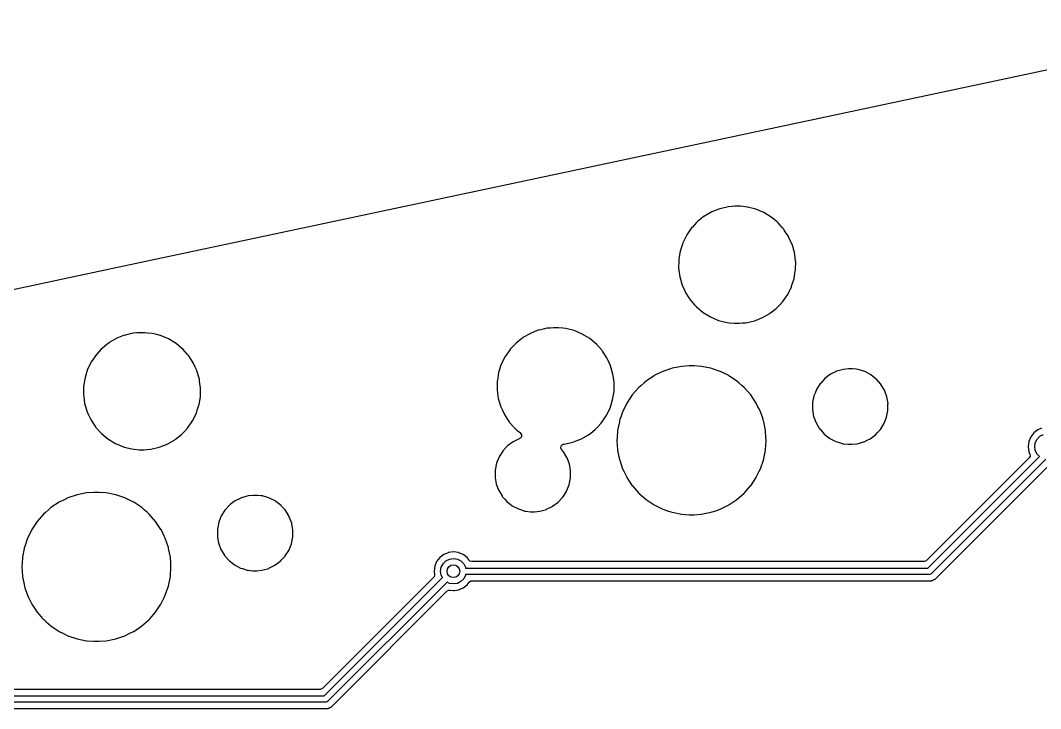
# Model space of a CAD drawing. Extents: x 0.6 to 14.8, y -5.2 to -0.6.
# Drawn here: x 9.262 to 10.52, y -1.774 to -0.925 of the extents above; entities that cross this region are included whole.
import ezdxf

# ---------------------------------------------------------------- set-up
doc = ezdxf.new("R2010")
doc.units = 0
doc.header["$MEASUREMENT"] = 0
doc.layers.add('BLACK', color=7, linetype='CONTINUOUS')

msp = doc.modelspace()

# ---------------------------------------------------------------- linework, layer by layer
at = {"layer": 'BLACK', "linetype": 'CONTINUOUS'}
for p, q in [((10.1096, -1.07499), (10.814, -0.925263)), ((9.37603, -1.23092), (10.1096, -1.07499)), ((10.1349, -1.15504), (10.1245, -1.1574)), ((10.1351, -1.15503), (10.1349, -1.15504)), ((10.1394, -1.15471), (10.1351, -1.15503)), ((10.1351, -1.15503), (10.1351, -1.15503)), ((10.1429, -1.15445), (10.1394, -1.15471)), ((10.1493, -1.15445), (10.1429, -1.15445)), ((10.153, -1.15482), (10.1493, -1.15445)), ((10.158, -1.15533), (10.153, -1.15482)), ((10.1582, -1.15534), (10.158, -1.15533)), ((10.158, -1.15533), (10.158, -1.15533)), ((10.1686, -1.15798), (10.1582, -1.15534)), ((10.1029, -1.16839), (10.0968, -1.17323)), ((10.1051, -1.16669), (10.1029, -1.16839)), ((10.1052, -1.1666), (10.1051, -1.16669)), ((10.1051, -1.16669), (10.1051, -1.16669)), ((10.1145, -1.16128), (10.1052, -1.1666)), ((10.123, -1.15798), (10.1145, -1.16128)), ((10.1244, -1.15745), (10.123, -1.15798)), ((10.1245, -1.1574), (10.1244, -1.15745)), ((10.1244, -1.15745), (10.1244, -1.15745)), ((10.1784, -1.16212), (10.1686, -1.15798)), ((10.1876, -1.16768), (10.1784, -1.16212)), ((10.1877, -1.16777), (10.1876, -1.16768)), ((10.1944, -1.17334), (10.1877, -1.16777)), ((10.0895, -1.18103), (10.0834, -1.18983)), ((10.0904, -1.17999), (10.0895, -1.18103)), ((10.0955, -1.17463), (10.0904, -1.17999)), ((10.0968, -1.17323), (10.0955, -1.17463)), ((10.1958, -1.17453), (10.1944, -1.17334)), ((10.1959, -1.17463), (10.1958, -1.17453)), ((10.2017, -1.18115), (10.1959, -1.17463)), ((10.1959, -1.17463), (10.1959, -1.17463)), ((10.203, -1.18252), (10.2017, -1.18115)), ((10.0834, -1.18983), (10.0786, -1.19944)), ((10.203, -1.18264), (10.203, -1.18252)), ((10.2037, -1.18369), (10.203, -1.18264)), ((10.203, -1.18264), (10.203, -1.18264)), ((10.2088, -1.19148), (10.2037, -1.18369)), ((10.2095, -1.193), (10.2088, -1.19148)), ((10.2132, -1.20095), (10.2095, -1.193)), ((10.0781, -1.20111), (10.0754, -1.20964)), ((10.0786, -1.19958), (10.0781, -1.20111)), ((10.0786, -1.19944), (10.0786, -1.19958)), ((10.2133, -1.2012), (10.2132, -1.20095)), ((10.2163, -1.21149), (10.2133, -1.2012)), ((10.0737, -1.21972), (10.0736, -1.22021)), ((10.0742, -1.21683), (10.0737, -1.21972)), ((10.0754, -1.20964), (10.0742, -1.21683)), ((10.2167, -1.21448), (10.2163, -1.21149)), ((10.2177, -1.2219), (10.2167, -1.21448)), ((8.64243, -1.38686), (9.37603, -1.23092)), ((10.0736, -1.22105), (10.0735, -1.23092)), ((10.0735, -1.23092), (10.0735, -1.23107)), ((10.0735, -1.23107), (10.0738, -1.23334)), ((10.0735, -1.23107), (10.0735, -1.23107)), ((10.0736, -1.22021), (10.0736, -1.22036)), ((10.0736, -1.22036), (10.0736, -1.22036)), ((10.0736, -1.22036), (10.0736, -1.22105)), ((10.2176, -1.23281), (10.2178, -1.2221)), ((10.2178, -1.2221), (10.2177, -1.2219)), ((10.0738, -1.23334), (10.0749, -1.24154)), ((10.0749, -1.24154), (10.0779, -1.25182)), ((10.2128, -1.25297), (10.2159, -1.24352)), ((10.2159, -1.24338), (10.2173, -1.23461)), ((10.2159, -1.24352), (10.2159, -1.24338)), ((10.2173, -1.23461), (10.2176, -1.23295)), ((10.2176, -1.23295), (10.2176, -1.23281)), ((10.2176, -1.23295), (10.2176, -1.23295)), ((10.0779, -1.25182), (10.078, -1.25195)), ((10.078, -1.25195), (10.078, -1.25195)), ((10.078, -1.25195), (10.0793, -1.25479)), ((10.0793, -1.25479), (10.0824, -1.26155)), ((10.2079, -1.26319), (10.2126, -1.25358)), ((10.2126, -1.25358), (10.2128, -1.25297)), ((10.0824, -1.26155), (10.0861, -1.26721)), ((10.0861, -1.26721), (10.0881, -1.27028)), ((10.2018, -1.27199), (10.2079, -1.26319)), ((10.0881, -1.27028), (10.0883, -1.27051)), ((10.0883, -1.27051), (10.0884, -1.27061)), ((10.0884, -1.27061), (10.0884, -1.27061)), ((10.0884, -1.27061), (10.0931, -1.27595)), ((10.0931, -1.27595), (10.0954, -1.2785)), ((10.0954, -1.2785), (10.0955, -1.27859)), ((10.0955, -1.27859), (10.0955, -1.27859)), ((10.0955, -1.27859), (10.1011, -1.2832)), ((10.1866, -1.28598), (10.1938, -1.28028)), ((10.1938, -1.28028), (10.1944, -1.27979)), ((10.1944, -1.27979), (10.1981, -1.27588)), ((10.1981, -1.27588), (10.2017, -1.2721)), ((10.2017, -1.2721), (10.2018, -1.27199)), ((10.2017, -1.2721), (10.2017, -1.2721)), ((10.1011, -1.2832), (10.1037, -1.28535)), ((10.1037, -1.28535), (10.1128, -1.2909)), ((10.1128, -1.2909), (10.1227, -1.29505)), ((10.1227, -1.29505), (10.1331, -1.29768)), ((10.1668, -1.29562), (10.1681, -1.29508)), ((10.1681, -1.29508), (10.1709, -1.29403)), ((10.1709, -1.29403), (10.1767, -1.29174)), ((10.1767, -1.29174), (10.186, -1.28643)), ((10.186, -1.28643), (10.1866, -1.28598)), ((9.89927, -1.30777), (9.89076, -1.31108)), ((9.90061, -1.30725), (9.89927, -1.30777)), ((9.90075, -1.30719), (9.90061, -1.30725)), ((9.90061, -1.30725), (9.90061, -1.30725)), ((9.90146, -1.30703), (9.90075, -1.30719)), ((9.90798, -1.30556), (9.90146, -1.30703)), ((9.91119, -1.30483), (9.90798, -1.30556)), ((9.91134, -1.30482), (9.91119, -1.30483)), ((9.91559, -1.3045), (9.91134, -1.30482)), ((9.91134, -1.30482), (9.91134, -1.30482)), ((9.91916, -1.30424), (9.91559, -1.3045)), ((9.92553, -1.30424), (9.91916, -1.30424)), ((9.93068, -1.30476), (9.92553, -1.30424)), ((9.93428, -1.30512), (9.93068, -1.30476)), ((9.93443, -1.30513), (9.93428, -1.30512)), ((9.93428, -1.30512), (9.93428, -1.30512)), ((9.93457, -1.30517), (9.93443, -1.30513)), ((9.94455, -1.3077), (9.93457, -1.30517)), ((9.93457, -1.30517), (9.93457, -1.30517)), ((9.94481, -1.30777), (9.94455, -1.3077)), ((9.95469, -1.31191), (9.94481, -1.30777)), ((10.1331, -1.29768), (10.1332, -1.2977)), ((10.1332, -1.2977), (10.1332, -1.2977)), ((10.1332, -1.2977), (10.1358, -1.29796)), ((10.1358, -1.29796), (10.142, -1.29858)), ((10.142, -1.29858), (10.1483, -1.29858)), ((10.1483, -1.29858), (10.1519, -1.29831)), ((10.1519, -1.29831), (10.1562, -1.298)), ((10.1562, -1.298), (10.1563, -1.29799)), ((10.1562, -1.298), (10.1562, -1.298)), ((10.1563, -1.29799), (10.1668, -1.29562)), ((9.3809, -1.31722), (9.3716, -1.32253)), ((9.3894, -1.31391), (9.3809, -1.31722)), ((9.39075, -1.31339), (9.3894, -1.31391)), ((9.39088, -1.31333), (9.39075, -1.31339)), ((9.39075, -1.31339), (9.39075, -1.31339)), ((9.39146, -1.3132), (9.39088, -1.31333)), ((9.39741, -1.31186), (9.39146, -1.3132)), ((9.40133, -1.31097), (9.39741, -1.31186)), ((9.40147, -1.31096), (9.40133, -1.31097)), ((9.40572, -1.31064), (9.40147, -1.31096)), ((9.40147, -1.31096), (9.40147, -1.31096)), ((9.40929, -1.31038), (9.40572, -1.31064)), ((9.41566, -1.31038), (9.40929, -1.31038)), ((9.41857, -1.31067), (9.41566, -1.31038)), ((9.42442, -1.31126), (9.41857, -1.31067)), ((9.42456, -1.31127), (9.42442, -1.31126)), ((9.42442, -1.31126), (9.42442, -1.31126)), ((9.4301, -1.31268), (9.42456, -1.31127)), ((9.43433, -1.31376), (9.4301, -1.31268)), ((9.43494, -1.31391), (9.43433, -1.31376)), ((9.44482, -1.31805), (9.43494, -1.31391)), ((9.45398, -1.32361), (9.44482, -1.31805)), ((9.88033, -1.31729), (9.87305, -1.32302)), ((9.88135, -1.31648), (9.88033, -1.31729)), ((9.88146, -1.31639), (9.88135, -1.31648)), ((9.88135, -1.31648), (9.88135, -1.31648)), ((9.89076, -1.31108), (9.88146, -1.31639)), ((9.96384, -1.31747), (9.95469, -1.31191)), ((9.96395, -1.31756), (9.96384, -1.31747)), ((9.97065, -1.32313), (9.96395, -1.31756)), ((9.36187, -1.33057), (9.35612, -1.33667)), ((9.36319, -1.32916), (9.36187, -1.33057)), ((9.36878, -1.32475), (9.36319, -1.32916)), ((9.37149, -1.32262), (9.36878, -1.32475)), ((9.3716, -1.32253), (9.37149, -1.32262)), ((9.37149, -1.32262), (9.37149, -1.32262)), ((9.45409, -1.3237), (9.45398, -1.32361)), ((9.46078, -1.32927), (9.45409, -1.3237)), ((9.46221, -1.33046), (9.46078, -1.32927)), ((9.46231, -1.33057), (9.46221, -1.33046)), ((9.46813, -1.33708), (9.46231, -1.33057)), ((9.46231, -1.33057), (9.46231, -1.33057)), ((9.86571, -1.33082), (9.85961, -1.33963)), ((9.86584, -1.33069), (9.86571, -1.33082)), ((9.87182, -1.32433), (9.86584, -1.33069)), ((9.87305, -1.32302), (9.87182, -1.32433)), ((9.97208, -1.32432), (9.97065, -1.32313)), ((9.97218, -1.32443), (9.97208, -1.32432)), ((9.97904, -1.33212), (9.97218, -1.32443)), ((9.97218, -1.32443), (9.97218, -1.32443)), ((9.97915, -1.33224), (9.97904, -1.33212)), ((9.97921, -1.33231), (9.97915, -1.33224)), ((9.97929, -1.33243), (9.97921, -1.33231)), ((9.9796, -1.3329), (9.97929, -1.33243)), ((9.97929, -1.33243), (9.97929, -1.33243)), ((9.98508, -1.34127), (9.9796, -1.3329)), ((9.35585, -1.33697), (9.34974, -1.34577)), ((9.35612, -1.33667), (9.35585, -1.33697)), ((9.46935, -1.33845), (9.46813, -1.33708)), ((9.46943, -1.33857), (9.46935, -1.33845)), ((9.47047, -1.34016), (9.46943, -1.33857)), ((9.46943, -1.33857), (9.46943, -1.33857)), ((9.47522, -1.34741), (9.47047, -1.34016)), ((9.85961, -1.33963), (9.85487, -1.34923)), ((9.98662, -1.3446), (9.98508, -1.34127)), ((9.98911, -1.34999), (9.98662, -1.3446)), ((9.345, -1.35537), (9.34174, -1.36557)), ((9.34974, -1.34577), (9.345, -1.35537)), ((9.47765, -1.35268), (9.47522, -1.34741)), ((9.47964, -1.357), (9.47765, -1.35268)), ((9.4797, -1.35714), (9.47964, -1.357)), ((9.4827, -1.36742), (9.4797, -1.35714)), ((9.85487, -1.34923), (9.8516, -1.35943)), ((9.98957, -1.351), (9.98911, -1.34999)), ((9.99257, -1.36128), (9.98957, -1.351)), ((10.0542, -1.35798), (10.0513, -1.35943)), ((10.0634, -1.35487), (10.0542, -1.35798)), ((10.0655, -1.35416), (10.0634, -1.35487)), ((10.0656, -1.35412), (10.0655, -1.35416)), ((10.0655, -1.35416), (10.0655, -1.35416)), ((10.0774, -1.35177), (10.0656, -1.35412)), ((10.0775, -1.35176), (10.0774, -1.35177)), ((10.0863, -1.35118), (10.0775, -1.35176)), ((10.0775, -1.35176), (10.0775, -1.35176)), ((10.0864, -1.35118), (10.0863, -1.35118)), ((10.0863, -1.35118), (10.0863, -1.35118)), ((10.0924, -1.35118), (10.0864, -1.35118)), ((10.0925, -1.35118), (10.0924, -1.35118)), ((10.1013, -1.35176), (10.0925, -1.35118)), ((10.0925, -1.35118), (10.0925, -1.35118)), ((10.1014, -1.35177), (10.1013, -1.35176)), ((10.1013, -1.35176), (10.1013, -1.35176)), ((10.1132, -1.35412), (10.1014, -1.35177)), ((10.1133, -1.35416), (10.1132, -1.35412)), ((10.1154, -1.35487), (10.1133, -1.35416)), ((10.1133, -1.35416), (10.1133, -1.35416)), ((10.1246, -1.35798), (10.1154, -1.35487)), ((10.1275, -1.35943), (10.1246, -1.35798)), ((10.2681, -1.35785), (10.2669, -1.35845)), ((10.2683, -1.35778), (10.2681, -1.35785)), ((10.2681, -1.35785), (10.2681, -1.35785)), ((10.2765, -1.35546), (10.2683, -1.35778)), ((10.2829, -1.35487), (10.2765, -1.35546)), ((10.2878, -1.35487), (10.2829, -1.35487)), ((10.2922, -1.35539), (10.2878, -1.35487)), ((10.2945, -1.35567), (10.2922, -1.35539)), ((10.2947, -1.35569), (10.2945, -1.35567)), ((10.2945, -1.35567), (10.2945, -1.35567)), ((10.2949, -1.35575), (10.2947, -1.35569)), ((10.2989, -1.357), (10.2949, -1.35575)), ((10.2949, -1.35575), (10.2949, -1.35575)), ((10.3029, -1.35823), (10.2989, -1.357)), ((9.34174, -1.36557), (9.34002, -1.37615)), ((9.48303, -1.36986), (9.4827, -1.36742)), ((9.48385, -1.37584), (9.48303, -1.36986)), ((9.84988, -1.37015), (9.84985, -1.37237)), ((9.85, -1.36927), (9.84988, -1.37001)), ((9.84988, -1.37001), (9.84988, -1.37015)), ((9.84988, -1.37015), (9.84988, -1.37015)), ((9.85053, -1.36603), (9.85, -1.36927)), ((9.8516, -1.35943), (9.85053, -1.36603)), ((9.99315, -1.36557), (9.99257, -1.36128)), ((9.99397, -1.37162), (9.99315, -1.36557)), ((10.0334, -1.36998), (10.031, -1.37208)), ((10.0425, -1.36392), (10.0334, -1.36998)), ((10.0433, -1.36337), (10.0425, -1.36392)), ((10.0434, -1.3633), (10.0433, -1.36337)), ((10.0433, -1.36337), (10.0433, -1.36337)), ((10.0435, -1.36325), (10.0434, -1.3633)), ((10.0513, -1.35943), (10.0435, -1.36325)), ((10.0435, -1.36325), (10.0435, -1.36325)), ((10.1352, -1.36325), (10.1275, -1.35943)), ((10.1354, -1.3633), (10.1352, -1.36325)), ((10.1352, -1.36325), (10.1352, -1.36325)), ((10.1355, -1.36337), (10.1354, -1.3633)), ((10.1363, -1.36392), (10.1355, -1.36337)), ((10.1355, -1.36337), (10.1355, -1.36337)), ((10.1454, -1.36998), (10.1363, -1.36392)), ((10.1478, -1.37208), (10.1454, -1.36998)), ((10.2537, -1.36679), (10.2486, -1.37232)), ((10.2538, -1.36666), (10.2537, -1.36679)), ((10.2606, -1.36155), (10.2538, -1.36666)), ((10.2669, -1.35845), (10.2606, -1.36155)), ((10.309, -1.36142), (10.3029, -1.35823)), ((10.3101, -1.36201), (10.309, -1.36142)), ((10.3104, -1.36221), (10.3101, -1.36201)), ((10.3171, -1.36749), (10.3104, -1.36221)), ((10.3173, -1.36763), (10.3171, -1.36749)), ((10.3226, -1.37372), (10.3173, -1.36763)), ((9.34001, -1.3766), (9.33988, -1.38686)), ((9.34002, -1.37629), (9.34001, -1.3766)), ((9.34002, -1.37615), (9.34002, -1.37629)), ((9.34002, -1.37629), (9.34002, -1.37629)), ((9.48415, -1.37803), (9.48385, -1.37584)), ((9.48401, -1.38874), (9.48415, -1.37803)), ((9.84985, -1.37237), (9.84974, -1.38072)), ((9.84974, -1.38072), (9.84976, -1.38086)), ((9.84976, -1.38086), (9.84976, -1.38086)), ((9.84976, -1.38086), (9.85031, -1.38491)), ((9.99215, -1.39318), (9.99387, -1.3826)), ((9.99387, -1.3826), (9.99401, -1.37189)), ((9.99401, -1.37189), (9.99397, -1.37162)), ((10.0244, -1.37792), (10.0164, -1.38696)), ((10.0269, -1.37569), (10.0244, -1.37792)), ((10.031, -1.37208), (10.0269, -1.37569)), ((10.1519, -1.37569), (10.1478, -1.37208)), ((10.1544, -1.37792), (10.1519, -1.37569)), ((10.1623, -1.38696), (10.1544, -1.37792)), ((10.2434, -1.38033), (10.2416, -1.3848)), ((10.2447, -1.37818), (10.2434, -1.38016)), ((10.2434, -1.38016), (10.2434, -1.38033)), ((10.2434, -1.38033), (10.2434, -1.38033)), ((10.2479, -1.37309), (10.2447, -1.37818)), ((10.248, -1.37294), (10.2479, -1.37309)), ((10.2479, -1.37309), (10.2479, -1.37309)), ((10.2486, -1.37232), (10.248, -1.37294)), ((10.3228, -1.37392), (10.3226, -1.37372)), ((10.3229, -1.37407), (10.3228, -1.37392)), ((10.3271, -1.3811), (10.3229, -1.37407)), ((10.3229, -1.37407), (10.3229, -1.37407)), ((10.3271, -1.38126), (10.3271, -1.3811)), ((10.3271, -1.3811), (10.3271, -1.3811)), ((10.3301, -1.38927), (10.3271, -1.38126)), ((9.33988, -1.38686), (9.3399, -1.387)), ((9.3399, -1.387), (9.34011, -1.3886)), ((9.3399, -1.387), (9.3399, -1.387)), ((9.34011, -1.3886), (9.34132, -1.39747)), ((9.48228, -1.39932), (9.48401, -1.38874)), ((9.85031, -1.38491), (9.85119, -1.39133)), ((9.85119, -1.39133), (9.85418, -1.40161)), ((9.98888, -1.40338), (9.99215, -1.39318)), ((10.0164, -1.38696), (10.0098, -1.39696)), ((10.169, -1.39696), (10.1623, -1.38696)), ((10.2403, -1.38809), (10.2386, -1.39647)), ((10.2416, -1.3848), (10.2403, -1.38809)), ((10.3316, -1.39769), (10.3301, -1.38927)), ((9.34132, -1.39747), (9.34432, -1.40775)), ((9.34432, -1.40775), (9.34438, -1.40789)), ((9.34438, -1.40789), (9.34438, -1.40789)), ((9.34438, -1.40789), (9.3453, -1.40989)), ((9.47902, -1.40952), (9.48017, -1.40592)), ((9.48017, -1.40592), (9.48224, -1.39945)), ((9.48224, -1.39945), (9.48228, -1.39932)), ((9.85418, -1.40161), (9.85424, -1.40175)), ((9.85424, -1.40175), (9.85424, -1.40175)), ((9.85424, -1.40175), (9.85581, -1.40513)), ((9.85581, -1.40513), (9.85867, -1.41134)), ((9.98415, -1.41298), (9.98888, -1.40338)), ((10.0044, -1.40775), (10.0021, -1.41461)), ((10.0075, -1.40161), (10.0044, -1.40775)), ((10.0097, -1.39707), (10.0075, -1.40161)), ((10.0098, -1.39696), (10.0097, -1.39707)), ((10.0097, -1.39707), (10.0097, -1.39707)), ((10.1691, -1.39707), (10.169, -1.39696)), ((10.1713, -1.40161), (10.1691, -1.39707)), ((10.1691, -1.39707), (10.1691, -1.39707)), ((10.173, -1.40501), (10.1713, -1.40161)), ((10.1743, -1.40775), (10.173, -1.40501)), ((10.1767, -1.41461), (10.1743, -1.40775)), ((10.2386, -1.3992), (10.2385, -1.40404)), ((10.2385, -1.40404), (10.2385, -1.40501)), ((10.2385, -1.40501), (10.2399, -1.41343)), ((10.2386, -1.39647), (10.2386, -1.3992)), ((10.3298, -1.41461), (10.3314, -1.40623)), ((10.3314, -1.40623), (10.3315, -1.4008)), ((10.3315, -1.39787), (10.3316, -1.39769)), ((10.3315, -1.4008), (10.3315, -1.39787)), ((10.3315, -1.39787), (10.3315, -1.39787)), ((9.3453, -1.40989), (9.3488, -1.41748)), ((9.3488, -1.41748), (9.35222, -1.42269)), ((9.46818, -1.42793), (9.47428, -1.41912)), ((9.47428, -1.41912), (9.47902, -1.40952)), ((9.85867, -1.41134), (9.86259, -1.41733)), ((9.86259, -1.41733), (9.86445, -1.42016)), ((9.86445, -1.42016), (9.86454, -1.4203)), ((9.86454, -1.4203), (9.86464, -1.42041)), ((9.86464, -1.42041), (9.86464, -1.42041)), ((9.86464, -1.42041), (9.87117, -1.42772)), ((9.97804, -1.42179), (9.98415, -1.41298)), ((10.0004, -1.4202), (9.99823, -1.43093)), ((10.0005, -1.41926), (10.0004, -1.4202)), ((10.0006, -1.41913), (10.0005, -1.41926)), ((10.0005, -1.41926), (10.0005, -1.41926)), ((10.0011, -1.41748), (10.0006, -1.41913)), ((10.0021, -1.41461), (10.0011, -1.41748)), ((10.1776, -1.41748), (10.1767, -1.41461)), ((10.1782, -1.41913), (10.1776, -1.41748)), ((10.1782, -1.41926), (10.1782, -1.41913)), ((10.1784, -1.4202), (10.1782, -1.41926)), ((10.1782, -1.41926), (10.1782, -1.41926)), ((10.1806, -1.43093), (10.1784, -1.4202)), ((10.2399, -1.41343), (10.2429, -1.42144)), ((10.3269, -1.42179), (10.3293, -1.41574)), ((10.3293, -1.41574), (10.3298, -1.41461)), ((9.35222, -1.42269), (9.35373, -1.42499)), ((9.35373, -1.42499), (9.35468, -1.42644)), ((9.35468, -1.42644), (9.35477, -1.42655)), ((9.35477, -1.42655), (9.35477, -1.42655)), ((9.35477, -1.42655), (9.36154, -1.43413)), ((9.46084, -1.43573), (9.46379, -1.43259)), ((9.46379, -1.43259), (9.46808, -1.42803)), ((9.46808, -1.42803), (9.46818, -1.42793)), ((9.46808, -1.42803), (9.46808, -1.42803)), ((9.87117, -1.42772), (9.87167, -1.42829)), ((9.87167, -1.42829), (9.87179, -1.42838)), ((9.87179, -1.42838), (9.87179, -1.42838)), ((9.87179, -1.42838), (9.87408, -1.43029)), ((9.87408, -1.43029), (9.87845, -1.43393)), ((9.96509, -1.43401), (9.97059, -1.42968)), ((9.97059, -1.42968), (9.9707, -1.42959)), ((9.9707, -1.42959), (9.97356, -1.42655)), ((9.97356, -1.42655), (9.97794, -1.42189)), ((9.97794, -1.42189), (9.97804, -1.42179)), ((9.97794, -1.42189), (9.97794, -1.42189)), ((9.99822, -1.43106), (9.99765, -1.43978)), ((9.99823, -1.43093), (9.99822, -1.43106)), ((9.99822, -1.43106), (9.99822, -1.43106)), ((10.1806, -1.43106), (10.1806, -1.43093)), ((10.1811, -1.43978), (10.1806, -1.43106)), ((10.1806, -1.43106), (10.1806, -1.43106)), ((10.2429, -1.42144), (10.243, -1.4216)), ((10.243, -1.4216), (10.243, -1.4216)), ((10.243, -1.4216), (10.2469, -1.42818)), ((10.2469, -1.42818), (10.2473, -1.42879)), ((10.2473, -1.42879), (10.2474, -1.42892)), ((10.2474, -1.42892), (10.2474, -1.42892)), ((10.2474, -1.42892), (10.252, -1.43414)), ((10.3182, -1.43389), (10.3219, -1.4299)), ((10.3219, -1.4299), (10.322, -1.42976)), ((10.3219, -1.4299), (10.3219, -1.4299)), ((10.322, -1.42976), (10.3222, -1.42948)), ((10.3222, -1.42948), (10.3265, -1.42269)), ((10.3265, -1.42269), (10.3266, -1.42254)), ((10.3266, -1.42254), (10.3269, -1.42179)), ((10.5162, -1.43014), (10.5113, -1.43393)), ((10.5209, -1.42818), (10.5162, -1.43014)), ((9.36154, -1.43413), (9.36181, -1.43443)), ((9.36181, -1.43443), (9.36192, -1.43452)), ((9.36192, -1.43452), (9.36192, -1.43452)), ((9.36192, -1.43452), (9.36752, -1.43919)), ((9.36752, -1.43919), (9.37004, -1.44128)), ((9.37004, -1.44128), (9.3792, -1.44684)), ((9.44312, -1.44767), (9.45242, -1.44236)), ((9.45242, -1.44236), (9.45347, -1.44153)), ((9.45347, -1.44153), (9.46072, -1.43582)), ((9.46072, -1.43582), (9.46084, -1.43573)), ((9.86937, -1.44472), (9.86253, -1.44983)), ((9.87529, -1.4418), (9.86937, -1.44472)), ((9.87687, -1.44102), (9.87529, -1.4418)), ((9.87703, -1.44094), (9.87687, -1.44102)), ((9.87687, -1.44102), (9.87687, -1.44102)), ((9.87726, -1.44088), (9.87703, -1.44094)), ((9.87735, -1.44084), (9.87726, -1.44088)), ((9.87737, -1.44083), (9.87735, -1.44084)), ((9.87828, -1.44042), (9.87737, -1.44083)), ((9.87737, -1.44083), (9.87737, -1.44083)), ((9.87982, -1.43857), (9.87828, -1.44042)), ((9.87845, -1.43393), (9.87869, -1.43413)), ((9.87869, -1.43413), (9.87998, -1.43617)), ((9.87998, -1.43617), (9.87982, -1.43857)), ((9.93256, -1.44778), (9.94301, -1.44542)), ((9.94301, -1.44542), (9.94529, -1.44453)), ((9.94529, -1.44453), (9.94939, -1.44293)), ((9.94939, -1.44293), (9.95299, -1.44153)), ((9.95299, -1.44153), (9.96229, -1.43622)), ((9.96229, -1.43622), (9.96509, -1.43401)), ((9.99765, -1.43978), (9.99744, -1.44293)), ((9.99744, -1.44293), (9.99745, -1.44306)), ((9.99745, -1.44306), (9.99822, -1.4548)), ((10.1806, -1.4548), (10.1813, -1.44306)), ((10.1813, -1.44293), (10.1811, -1.43978)), ((10.1813, -1.44306), (10.1813, -1.44293)), ((10.252, -1.43414), (10.2529, -1.43521)), ((10.2529, -1.43521), (10.2596, -1.4405)), ((10.2596, -1.4405), (10.2598, -1.44058)), ((10.2598, -1.44058), (10.2598, -1.44058)), ((10.2598, -1.44058), (10.26, -1.44069)), ((10.26, -1.44069), (10.2672, -1.44447)), ((10.2672, -1.44447), (10.27, -1.44536)), ((10.27, -1.44536), (10.2751, -1.44695)), ((10.2935, -1.44724), (10.3017, -1.44493)), ((10.3017, -1.44493), (10.302, -1.44482)), ((10.302, -1.44482), (10.3058, -1.44293)), ((10.3058, -1.44293), (10.3094, -1.44115)), ((10.3094, -1.44115), (10.3163, -1.43604)), ((10.3163, -1.43604), (10.3182, -1.43389)), ((10.5051, -1.44462), (10.5043, -1.45079)), ((10.5075, -1.43886), (10.5051, -1.44462)), ((10.5113, -1.43393), (10.5075, -1.43886)), ((10.5124, -1.45079), (10.5131, -1.44592)), ((10.5131, -1.44592), (10.5154, -1.44153)), ((10.5154, -1.44153), (10.5189, -1.43805)), ((10.5189, -1.43805), (10.5233, -1.43581)), ((9.3792, -1.44684), (9.38908, -1.45098)), ((9.38908, -1.45098), (9.38922, -1.45102)), ((9.38922, -1.45102), (9.38922, -1.45102)), ((9.38922, -1.45102), (9.39006, -1.45123)), ((9.39006, -1.45123), (9.39946, -1.45362)), ((9.39946, -1.45362), (9.39961, -1.45363)), ((9.39961, -1.45363), (9.39961, -1.45363)), ((9.39961, -1.45363), (9.40217, -1.45389)), ((9.40217, -1.45389), (9.40836, -1.45451)), ((9.40836, -1.45451), (9.41473, -1.45451)), ((9.41473, -1.45451), (9.41835, -1.45424)), ((9.41835, -1.45424), (9.42255, -1.45393)), ((9.42255, -1.45393), (9.42269, -1.45392)), ((9.42255, -1.45393), (9.42255, -1.45393)), ((9.42269, -1.45392), (9.43314, -1.45156)), ((9.43314, -1.45156), (9.43447, -1.45104)), ((9.43447, -1.45104), (9.43652, -1.45024)), ((9.43652, -1.45024), (9.44312, -1.44767)), ((9.85663, -1.45625), (9.85335, -1.46147)), ((9.85673, -1.4561), (9.85663, -1.45625)), ((9.85663, -1.45625), (9.85663, -1.45625)), ((9.85723, -1.45556), (9.85673, -1.4561)), ((9.86241, -1.44996), (9.85723, -1.45556)), ((9.86253, -1.44983), (9.86241, -1.44996)), ((9.92813, -1.45209), (9.92866, -1.44974)), ((9.92908, -1.4543), (9.92813, -1.45209)), ((9.92866, -1.44974), (9.93047, -1.44815)), ((9.93132, -1.45685), (9.92908, -1.4543)), ((9.93047, -1.44815), (9.93172, -1.44784)), ((9.93152, -1.45708), (9.93132, -1.45685)), ((9.93161, -1.45723), (9.93152, -1.45708)), ((9.9358, -1.46427), (9.93161, -1.45723)), ((9.93161, -1.45723), (9.93161, -1.45723)), ((9.93172, -1.44784), (9.93241, -1.44779)), ((9.93241, -1.44779), (9.93256, -1.44778)), ((9.93241, -1.44779), (9.93241, -1.44779)), ((9.99822, -1.4548), (9.99823, -1.45493)), ((9.99823, -1.45493), (9.99987, -1.46318)), ((10.1789, -1.46318), (10.1806, -1.45493)), ((10.1806, -1.45493), (10.1806, -1.4548)), ((10.2751, -1.44695), (10.2751, -1.44695)), ((10.2751, -1.44695), (10.2753, -1.44701)), ((10.2753, -1.44701), (10.2755, -1.44703)), ((10.2755, -1.44703), (10.2755, -1.44703)), ((10.2755, -1.44703), (10.2762, -1.44711)), ((10.2762, -1.44711), (10.2823, -1.44783)), ((10.2823, -1.44783), (10.2872, -1.44783)), ((10.2872, -1.44783), (10.2935, -1.44724)), ((10.5043, -1.45079), (10.5043, -1.45104)), ((10.5043, -1.45104), (10.505, -1.45657)), ((10.505, -1.45657), (10.5051, -1.45696)), ((10.5051, -1.45696), (10.5064, -1.46021)), ((10.5131, -1.45565), (10.5124, -1.45079)), ((10.5154, -1.46004), (10.5131, -1.45565)), ((9.84901, -1.47126), (9.84734, -1.47964)), ((9.85073, -1.46694), (9.84901, -1.47126)), ((9.85211, -1.46349), (9.85073, -1.46694)), ((9.85217, -1.46332), (9.85211, -1.46349)), ((9.85211, -1.46349), (9.85211, -1.46349)), ((9.85335, -1.46147), (9.85217, -1.46332)), ((9.93589, -1.46442), (9.9358, -1.46427)), ((9.9358, -1.46427), (9.9358, -1.46427)), ((9.93885, -1.47243), (9.93589, -1.46442)), ((9.99987, -1.46318), (10.0005, -1.46632)), ((10.0005, -1.46632), (10.0006, -1.46673)), ((10.0006, -1.46673), (10.0006, -1.46685)), ((10.0006, -1.46685), (10.0006, -1.46685)), ((10.0006, -1.46685), (10.0009, -1.46759)), ((10.0009, -1.46759), (10.0044, -1.47812)), ((10.1743, -1.47812), (10.1779, -1.46759)), ((10.1779, -1.46759), (10.1782, -1.46685)), ((10.1782, -1.46673), (10.1783, -1.46632)), ((10.1782, -1.46685), (10.1782, -1.46673)), ((10.1782, -1.46685), (10.1782, -1.46685)), ((10.1783, -1.46632), (10.1789, -1.46318)), ((10.3808, -1.60039), (10.5183, -1.46294)), ((10.5261, -1.46622), (10.3852, -1.60711)), ((10.5056, -1.46446), (10.4736, -1.49642)), ((10.5066, -1.46261), (10.5056, -1.46446)), ((10.5064, -1.46021), (10.5066, -1.46261)), ((10.5183, -1.46294), (10.5154, -1.46004)), ((9.84732, -1.48101), (9.84724, -1.48724)), ((9.84734, -1.47964), (9.84732, -1.48101)), ((9.9392, -1.47452), (9.93885, -1.47243)), ((9.94016, -1.48011), (9.9392, -1.47452)), ((9.94029, -1.48085), (9.94016, -1.48011)), ((9.94025, -1.48392), (9.94029, -1.48103)), ((9.94029, -1.48103), (9.94029, -1.48085)), ((9.94029, -1.48103), (9.94029, -1.48103)), ((10.0044, -1.47812), (10.0059, -1.48101)), ((10.0059, -1.48101), (10.0095, -1.48846)), ((10.1692, -1.48846), (10.1729, -1.48101)), ((10.1729, -1.48101), (10.1743, -1.47812)), ((10.3916, -1.61194), (10.5281, -1.47545)), ((9.84724, -1.48724), (9.84723, -1.48818)), ((9.84723, -1.48818), (9.84726, -1.48835)), ((9.84726, -1.48835), (9.84743, -1.48936)), ((9.84726, -1.48835), (9.84726, -1.48835)), ((9.84743, -1.48936), (9.84868, -1.4966)), ((9.93851, -1.49777), (9.94018, -1.48939)), ((9.94018, -1.48939), (9.94025, -1.48392)), ((10.0095, -1.48846), (10.0098, -1.48891)), ((10.0098, -1.48891), (10.0164, -1.49891)), ((10.1623, -1.49891), (10.169, -1.48891)), ((10.169, -1.48891), (10.1692, -1.48846)), ((10.4736, -1.49642), (10.3787, -1.59136)), ((9.34378, -1.5077), (9.33198, -1.51005)), ((9.3439, -1.5077), (9.34378, -1.5077)), ((9.35271, -1.50712), (9.3439, -1.5077)), ((9.3439, -1.5077), (9.3439, -1.5077)), ((9.35278, -1.50711), (9.35271, -1.50712)), ((9.35271, -1.50712), (9.35271, -1.50712)), ((9.35878, -1.50711), (9.35278, -1.50711)), ((9.35885, -1.50712), (9.35878, -1.50711)), ((9.36765, -1.5077), (9.35885, -1.50712)), ((9.35885, -1.50712), (9.35885, -1.50712)), ((9.36778, -1.5077), (9.36765, -1.5077)), ((9.36765, -1.5077), (9.36765, -1.5077)), ((9.37958, -1.51005), (9.36778, -1.5077)), ((9.84868, -1.4966), (9.85163, -1.50461)), ((9.85163, -1.50461), (9.85172, -1.50476)), ((9.85172, -1.50476), (9.85172, -1.50476)), ((9.85172, -1.50476), (9.8558, -1.51161)), ((9.93161, -1.51163), (9.93525, -1.50586)), ((9.93525, -1.50586), (9.93535, -1.50571)), ((9.93535, -1.50571), (9.93542, -1.50553)), ((9.93542, -1.50553), (9.93845, -1.49794)), ((9.93845, -1.49794), (9.93851, -1.49777)), ((10.0164, -1.49891), (10.0168, -1.49928)), ((10.0168, -1.49928), (10.0242, -1.50773)), ((10.0242, -1.50773), (10.0244, -1.50795)), ((10.0244, -1.50795), (10.0334, -1.51588)), ((10.1454, -1.51588), (10.1544, -1.50795)), ((10.1544, -1.50795), (10.1546, -1.50773)), ((10.1546, -1.50773), (10.162, -1.49928)), ((10.162, -1.49928), (10.1623, -1.49891)), ((9.3098, -1.51924), (9.2998, -1.52592)), ((9.30992, -1.51918), (9.3098, -1.51924)), ((9.31678, -1.5158), (9.30992, -1.51918)), ((9.30992, -1.51918), (9.30992, -1.51918)), ((9.32059, -1.51392), (9.31678, -1.5158)), ((9.33198, -1.51005), (9.32059, -1.51392)), ((9.39097, -1.51392), (9.37958, -1.51005)), ((9.39478, -1.5158), (9.39097, -1.51392)), ((9.40164, -1.51918), (9.39478, -1.5158)), ((9.40175, -1.51924), (9.40164, -1.51918)), ((9.40164, -1.51918), (9.40164, -1.51918)), ((9.41175, -1.52592), (9.40175, -1.51924)), ((9.52403, -1.51972), (9.5206, -1.52228)), ((9.52702, -1.51749), (9.52403, -1.51972)), ((9.53304, -1.51452), (9.52702, -1.51749)), ((9.53452, -1.51379), (9.53304, -1.51452)), ((9.53468, -1.51371), (9.53452, -1.51379)), ((9.53452, -1.51379), (9.53452, -1.51379)), ((9.5429, -1.51139), (9.53468, -1.51371)), ((9.54924, -1.51081), (9.5429, -1.51139)), ((9.55418, -1.51081), (9.54924, -1.51081)), ((9.55896, -1.51137), (9.55418, -1.51081)), ((9.56094, -1.51161), (9.55896, -1.51137)), ((9.56111, -1.51163), (9.56094, -1.51161)), ((9.56094, -1.51161), (9.56094, -1.51161)), ((9.56128, -1.51168), (9.56111, -1.51163)), ((9.56572, -1.51306), (9.56128, -1.51168)), ((9.56128, -1.51168), (9.56128, -1.51168)), ((9.56927, -1.51416), (9.56572, -1.51306)), ((9.57683, -1.51814), (9.56927, -1.51416)), ((9.57697, -1.51825), (9.57683, -1.51814)), ((9.58208, -1.52228), (9.57697, -1.51825)), ((9.8558, -1.51161), (9.856, -1.51195)), ((9.856, -1.51195), (9.85612, -1.51208)), ((9.85612, -1.51208), (9.85612, -1.51208)), ((9.85612, -1.51208), (9.85912, -1.51551)), ((9.85912, -1.51551), (9.86163, -1.51837)), ((9.86163, -1.51837), (9.86834, -1.52366)), ((9.91815, -1.52431), (9.92499, -1.5192)), ((9.92499, -1.5192), (9.92983, -1.51397)), ((9.92983, -1.51397), (9.93067, -1.51306)), ((9.93067, -1.51306), (9.93079, -1.51293)), ((9.93067, -1.51306), (9.93067, -1.51306)), ((9.93079, -1.51293), (9.93161, -1.51163)), ((10.0334, -1.51588), (10.0434, -1.52256)), ((10.1354, -1.52256), (10.1454, -1.51588)), ((9.29055, -1.53409), (9.28283, -1.54289)), ((9.29068, -1.53395), (9.29055, -1.53409)), ((9.29076, -1.53385), (9.29068, -1.53395)), ((9.29294, -1.53194), (9.29076, -1.53385)), ((9.29673, -1.52862), (9.29294, -1.53194)), ((9.2998, -1.52592), (9.29673, -1.52862)), ((9.41483, -1.52862), (9.41175, -1.52592)), ((9.41862, -1.53194), (9.41483, -1.52862)), ((9.4208, -1.53385), (9.41862, -1.53194)), ((9.42088, -1.53395), (9.4208, -1.53385)), ((9.42101, -1.53409), (9.42088, -1.53395)), ((9.42873, -1.54289), (9.42101, -1.53409)), ((9.51428, -1.52902), (9.5106, -1.53486)), ((9.51438, -1.52887), (9.51428, -1.52902)), ((9.51428, -1.52902), (9.51428, -1.52902)), ((9.51503, -1.52817), (9.51438, -1.52887)), ((9.52006, -1.52273), (9.51503, -1.52817)), ((9.52018, -1.5226), (9.52006, -1.52273)), ((9.5206, -1.52228), (9.52018, -1.5226)), ((9.58354, -1.52343), (9.58208, -1.52228)), ((9.58366, -1.52356), (9.58354, -1.52343)), ((9.58831, -1.52887), (9.58366, -1.52356)), ((9.58917, -1.52985), (9.58831, -1.52887)), ((9.58926, -1.53), (9.58917, -1.52985)), ((9.59345, -1.53704), (9.58926, -1.53)), ((9.58926, -1.53), (9.58926, -1.53)), ((9.86834, -1.52366), (9.8759, -1.52764)), ((9.8759, -1.52764), (9.8784, -1.52841)), ((9.8784, -1.52841), (9.88389, -1.53012)), ((9.88389, -1.53012), (9.88389, -1.53012)), ((9.88389, -1.53012), (9.88406, -1.53017)), ((9.88406, -1.53017), (9.88423, -1.53019)), ((9.88423, -1.53019), (9.88423, -1.53019)), ((9.88423, -1.53019), (9.88566, -1.53036)), ((9.88566, -1.53036), (9.89099, -1.53099)), ((9.89099, -1.53099), (9.89593, -1.53099)), ((9.89593, -1.53099), (9.90227, -1.53041)), ((9.90227, -1.53041), (9.91049, -1.52809)), ((9.91049, -1.52809), (9.91073, -1.52797)), ((9.91073, -1.52797), (9.91664, -1.52506)), ((9.91664, -1.52506), (9.91815, -1.52431)), ((10.0434, -1.52256), (10.0435, -1.52262)), ((10.0435, -1.52262), (10.0435, -1.52262)), ((10.0435, -1.52262), (10.0476, -1.52462)), ((10.0476, -1.52462), (10.0542, -1.52788)), ((10.0542, -1.52788), (10.0596, -1.52971)), ((10.0596, -1.52971), (10.0638, -1.53114)), ((10.0638, -1.53114), (10.0656, -1.53175)), ((10.0656, -1.53175), (10.0774, -1.53409)), ((10.0774, -1.53409), (10.0775, -1.5341)), ((10.0775, -1.5341), (10.0775, -1.5341)), ((10.0775, -1.5341), (10.0863, -1.53468)), ((10.0925, -1.53468), (10.1013, -1.5341)), ((10.1013, -1.5341), (10.1014, -1.53409)), ((10.1013, -1.5341), (10.1013, -1.5341)), ((10.1014, -1.53409), (10.1132, -1.53175)), ((10.1132, -1.53175), (10.115, -1.53114)), ((10.115, -1.53114), (10.1192, -1.52971)), ((10.1192, -1.52971), (10.1246, -1.52788)), ((10.1246, -1.52788), (10.1312, -1.52462)), ((10.1312, -1.52462), (10.1352, -1.52262)), ((10.1352, -1.52262), (10.1354, -1.52256)), ((10.1352, -1.52262), (10.1352, -1.52262)), ((9.28283, -1.54289), (9.27615, -1.55289)), ((9.43541, -1.55289), (9.42873, -1.54289)), ((9.50666, -1.54403), (9.50499, -1.55241)), ((9.50855, -1.53927), (9.50666, -1.54403)), ((9.50975, -1.53626), (9.50855, -1.53927)), ((9.50982, -1.53609), (9.50975, -1.53626)), ((9.50975, -1.53626), (9.50975, -1.53626)), ((9.5106, -1.53486), (9.50982, -1.53609)), ((9.59354, -1.53719), (9.59345, -1.53704)), ((9.59345, -1.53704), (9.59345, -1.53704)), ((9.59649, -1.5452), (9.59354, -1.53719)), ((9.59669, -1.54637), (9.59649, -1.5452)), ((9.59739, -1.5504), (9.59669, -1.54637)), ((10.0863, -1.53468), (10.0863, -1.53468)), ((10.0863, -1.53468), (10.0864, -1.53468)), ((10.0864, -1.53468), (10.0924, -1.53468)), ((10.0924, -1.53468), (10.0925, -1.53468)), ((10.0925, -1.53468), (10.0925, -1.53468)), ((9.27401, -1.55724), (9.27083, -1.56368)), ((9.27609, -1.55301), (9.27401, -1.55724)), ((9.27615, -1.55289), (9.27609, -1.55301)), ((9.27609, -1.55301), (9.27609, -1.55301)), ((9.43547, -1.55301), (9.43541, -1.55289)), ((9.43755, -1.55724), (9.43547, -1.55301)), ((9.43547, -1.55301), (9.43547, -1.55301)), ((9.43938, -1.56095), (9.43755, -1.55724)), ((9.50495, -1.55517), (9.50488, -1.56038)), ((9.50499, -1.55241), (9.50495, -1.55517)), ((9.59794, -1.55362), (9.59739, -1.5504)), ((9.59783, -1.56216), (9.59792, -1.555)), ((9.59792, -1.555), (9.59794, -1.5538)), ((9.59794, -1.5538), (9.59794, -1.55362)), ((9.59794, -1.5538), (9.59794, -1.5538)), ((9.27083, -1.56368), (9.26696, -1.57507)), ((9.44073, -1.56368), (9.43938, -1.56095)), ((9.44459, -1.57507), (9.44073, -1.56368)), ((9.50488, -1.56038), (9.50488, -1.56095)), ((9.50488, -1.56095), (9.50491, -1.56112)), ((9.50491, -1.56112), (9.5051, -1.56223)), ((9.50491, -1.56112), (9.50491, -1.56112)), ((9.5051, -1.56223), (9.50632, -1.56936)), ((9.50632, -1.56936), (9.50928, -1.57738)), ((9.59324, -1.57786), (9.5961, -1.57071)), ((9.5961, -1.57071), (9.59616, -1.57054)), ((9.59616, -1.57054), (9.59783, -1.56216)), ((9.26674, -1.5762), (9.26462, -1.58686)), ((9.26694, -1.57519), (9.26674, -1.5762)), ((9.26696, -1.57507), (9.26694, -1.57519)), ((9.26694, -1.57519), (9.26694, -1.57519)), ((9.44462, -1.57519), (9.44459, -1.57507)), ((9.44482, -1.5762), (9.44462, -1.57519)), ((9.44462, -1.57519), (9.44462, -1.57519)), ((9.44694, -1.58686), (9.44482, -1.5762)), ((9.50928, -1.57738), (9.50937, -1.57753)), ((9.50937, -1.57753), (9.50937, -1.57753)), ((9.50937, -1.57753), (9.5135, -1.58447)), ((9.5135, -1.58447), (9.51365, -1.58472)), ((9.58862, -1.58542), (9.5929, -1.57863)), ((9.5929, -1.57863), (9.593, -1.57847)), ((9.593, -1.57847), (9.59324, -1.57786)), ((9.78391, -1.58368), (9.77897, -1.58747)), ((9.7892, -1.58149), (9.78391, -1.58368)), ((9.78943, -1.5814), (9.7892, -1.58149)), ((9.78966, -1.5813), (9.78943, -1.5814)), ((9.79584, -1.58048), (9.78966, -1.5813)), ((9.80201, -1.5813), (9.79584, -1.58048)), ((9.80224, -1.5814), (9.80201, -1.5813)), ((9.80247, -1.58149), (9.80224, -1.5814)), ((9.80776, -1.58368), (9.80247, -1.58149)), ((9.8127, -1.58747), (9.80776, -1.58368)), ((9.26409, -1.59484), (9.26383, -1.59887)), ((9.26461, -1.58699), (9.26409, -1.59484)), ((9.26462, -1.58686), (9.26461, -1.58699)), ((9.26461, -1.58699), (9.26461, -1.58699)), ((9.44695, -1.58699), (9.44694, -1.58686)), ((9.44746, -1.59484), (9.44695, -1.58699)), ((9.44695, -1.58699), (9.44695, -1.58699)), ((9.44773, -1.59887), (9.44746, -1.59484)), ((9.51365, -1.58472), (9.51377, -1.58485)), ((9.51377, -1.58485), (9.51377, -1.58485)), ((9.51377, -1.58485), (9.51741, -1.58901)), ((9.51741, -1.58901), (9.51928, -1.59114)), ((9.51928, -1.59114), (9.52599, -1.59643)), ((9.52599, -1.59643), (9.53355, -1.60041)), ((9.5758, -1.59708), (9.58206, -1.59241)), ((9.58206, -1.59241), (9.5825, -1.59208)), ((9.5825, -1.59208), (9.58264, -1.59197)), ((9.5825, -1.59208), (9.5825, -1.59208)), ((9.58264, -1.59197), (9.5837, -1.59082)), ((9.5837, -1.59082), (9.58832, -1.58583)), ((9.58832, -1.58583), (9.58844, -1.5857)), ((9.58832, -1.58583), (9.58832, -1.58583)), ((9.58844, -1.5857), (9.58862, -1.58542)), ((9.77518, -1.59241), (9.7728, -1.59816)), ((9.77897, -1.58747), (9.77518, -1.59241)), ((9.78086, -1.59946), (9.78309, -1.59507)), ((9.78309, -1.59507), (9.78658, -1.59159)), ((9.78658, -1.59159), (9.79097, -1.58935)), ((9.79097, -1.58935), (9.79584, -1.58858)), ((9.79584, -1.58858), (9.8007, -1.58935)), ((9.8007, -1.58935), (9.80509, -1.59159)), ((9.80509, -1.59159), (9.80858, -1.59507)), ((9.80858, -1.59507), (9.81081, -1.59946)), ((9.81526, -1.59081), (9.8127, -1.58747)), ((9.81539, -1.59098), (9.81526, -1.59081)), ((9.81619, -1.59176), (9.81539, -1.59098)), ((9.81848, -1.5925), (9.81619, -1.59176)), ((10.1238, -1.5925), (9.81848, -1.5925)), ((10.3759, -1.5925), (10.1238, -1.5925)), ((10.3765, -1.59245), (10.3759, -1.5925)), ((10.3787, -1.59136), (10.3765, -1.59245)), ((9.26383, -1.59887), (9.26384, -1.59899)), ((9.26384, -1.59899), (9.2646, -1.61059)), ((9.44696, -1.61059), (9.44772, -1.59899)), ((9.44772, -1.59899), (9.44773, -1.59887)), ((9.53355, -1.60041), (9.53597, -1.60116)), ((9.53597, -1.60116), (9.54153, -1.60289)), ((9.54153, -1.60289), (9.54153, -1.60289)), ((9.54153, -1.60289), (9.5417, -1.60294)), ((9.5417, -1.60294), (9.54188, -1.60296)), ((9.54188, -1.60296), (9.54188, -1.60296)), ((9.54188, -1.60296), (9.54283, -1.60307)), ((9.54283, -1.60307), (9.54864, -1.60376)), ((9.54864, -1.60376), (9.55358, -1.60376)), ((9.55358, -1.60376), (9.55991, -1.60318)), ((9.55991, -1.60318), (9.56814, -1.60086)), ((9.56814, -1.60086), (9.56834, -1.60076)), ((9.56834, -1.60076), (9.57334, -1.59829)), ((9.57334, -1.59829), (9.5758, -1.59708)), ((9.7728, -1.59816), (9.77199, -1.60433)), ((9.77199, -1.60433), (9.77253, -1.60844)), ((9.77257, -1.60871), (9.77213, -1.61108)), ((9.77253, -1.60844), (9.77257, -1.60871)), ((9.78009, -1.60433), (9.78086, -1.59946)), ((9.78086, -1.6092), (9.78009, -1.60433)), ((9.78239, -1.61221), (9.78086, -1.6092)), ((9.81081, -1.6092), (9.80858, -1.61359)), ((9.81081, -1.59946), (9.81096, -1.60039)), ((9.81096, -1.60827), (9.81081, -1.6092)), ((9.81096, -1.60039), (10.3808, -1.60039)), ((10.3824, -1.60827), (9.81096, -1.60827)), ((10.3828, -1.60817), (10.3824, -1.60827)), ((10.3831, -1.60822), (10.3828, -1.60817)), ((10.3839, -1.6078), (10.3831, -1.60822)), ((10.3848, -1.60752), (10.3839, -1.6078)), ((10.385, -1.60726), (10.3848, -1.60752)), ((10.3852, -1.60711), (10.385, -1.60726)), ((9.2646, -1.61059), (9.26462, -1.61087)), ((9.26462, -1.61087), (9.26696, -1.62266)), ((9.44459, -1.62266), (9.44694, -1.61087)), ((9.44694, -1.61087), (9.44696, -1.61059)), ((9.77146, -1.61198), (9.6346, -1.74884)), ((9.63672, -1.75787), (9.78239, -1.61221)), ((9.78796, -1.61777), (9.64114, -1.76459)), ((9.77213, -1.61108), (9.77146, -1.61198)), ((9.79097, -1.61931), (9.78796, -1.61777)), ((9.79584, -1.62008), (9.79097, -1.61931)), ((9.8007, -1.61931), (9.79584, -1.62008)), ((9.80509, -1.61707), (9.8007, -1.61931)), ((9.80858, -1.61359), (9.80509, -1.61707)), ((9.80776, -1.62498), (9.8127, -1.62119)), ((9.8127, -1.62119), (9.81539, -1.61769)), ((9.81539, -1.61769), (9.81737, -1.61632)), ((9.81737, -1.61632), (9.81848, -1.61616)), ((9.81848, -1.61616), (10.3459, -1.61616)), ((10.3459, -1.61616), (10.3803, -1.61616)), ((10.3803, -1.61616), (10.3805, -1.61617)), ((10.3805, -1.61617), (10.3807, -1.61624)), ((10.3807, -1.61624), (10.3826, -1.61616)), ((10.3826, -1.61616), (10.3828, -1.61616)), ((10.3828, -1.61616), (10.3835, -1.61616)), ((10.3835, -1.61616), (10.3837, -1.61613)), ((10.3837, -1.61613), (10.3839, -1.61612)), ((10.3839, -1.61612), (10.3846, -1.61609)), ((10.3846, -1.61609), (10.3847, -1.61609)), ((10.3847, -1.61609), (10.3851, -1.61607)), ((10.3851, -1.61607), (10.3854, -1.61593)), ((10.3854, -1.61593), (10.3855, -1.61589)), ((10.3854, -1.61593), (10.3854, -1.61593)), ((10.3855, -1.61589), (10.3863, -1.61564)), ((10.3863, -1.61564), (10.3868, -1.61556)), ((10.3868, -1.61556), (10.3877, -1.61501)), ((10.3877, -1.61501), (10.3882, -1.61475)), ((10.3882, -1.61475), (10.3889, -1.61444)), ((10.3889, -1.61444), (10.3891, -1.61433)), ((10.3889, -1.61444), (10.3889, -1.61444)), ((10.3891, -1.61433), (10.3893, -1.61417)), ((10.3893, -1.61417), (10.3895, -1.614)), ((10.3895, -1.614), (10.3902, -1.61344)), ((10.3902, -1.61344), (10.3905, -1.61325)), ((10.3905, -1.61325), (10.3912, -1.61233)), ((10.3912, -1.61233), (10.3916, -1.61194)), ((9.26696, -1.62266), (9.267, -1.62279)), ((9.267, -1.62279), (9.267, -1.62279)), ((9.267, -1.62279), (9.26774, -1.62495)), ((9.26774, -1.62495), (9.27083, -1.63405)), ((9.27083, -1.63405), (9.27222, -1.63687)), ((9.43934, -1.63687), (9.44073, -1.63405)), ((9.44073, -1.63405), (9.44382, -1.62495)), ((9.44382, -1.62495), (9.44455, -1.62279)), ((9.44455, -1.62279), (9.44459, -1.62266)), ((9.44455, -1.62279), (9.44455, -1.62279)), ((9.64748, -1.76942), (9.78819, -1.62871)), ((9.78819, -1.62871), (9.79034, -1.62761)), ((9.79034, -1.62761), (9.79145, -1.6276)), ((9.79145, -1.6276), (9.79584, -1.62818)), ((9.79584, -1.62818), (9.79611, -1.62814)), ((9.79611, -1.62814), (9.79722, -1.62799)), ((9.79722, -1.62799), (9.80201, -1.62736)), ((9.80201, -1.62736), (9.80776, -1.62498)), ((9.27222, -1.63687), (9.27588, -1.64429)), ((9.27588, -1.64429), (9.27615, -1.64484)), ((9.27615, -1.64484), (9.27622, -1.64495)), ((9.27622, -1.64495), (9.27622, -1.64495)), ((9.27622, -1.64495), (9.27633, -1.64511)), ((9.27633, -1.64511), (9.28283, -1.65484)), ((9.42873, -1.65484), (9.43523, -1.64511)), ((9.43523, -1.64511), (9.43534, -1.64495)), ((9.43534, -1.64495), (9.43541, -1.64484)), ((9.43534, -1.64495), (9.43534, -1.64495)), ((9.43541, -1.64484), (9.43568, -1.64429)), ((9.43568, -1.64429), (9.43934, -1.63687)), ((9.28283, -1.65484), (9.28324, -1.65531)), ((9.28324, -1.65531), (9.28954, -1.66249)), ((9.42202, -1.66249), (9.42832, -1.65531)), ((9.42832, -1.65531), (9.42873, -1.65484)), ((9.28954, -1.66249), (9.29076, -1.66388)), ((9.29076, -1.66388), (9.29086, -1.66397)), ((9.29086, -1.66397), (9.29402, -1.66674)), ((9.29402, -1.66674), (9.2998, -1.67181)), ((9.2998, -1.67181), (9.3098, -1.6785)), ((9.40175, -1.6785), (9.41175, -1.67181)), ((9.41175, -1.67181), (9.41754, -1.66674)), ((9.41754, -1.66674), (9.4207, -1.66397)), ((9.4207, -1.66397), (9.4208, -1.66388)), ((9.4208, -1.66388), (9.42202, -1.66249)), ((9.3098, -1.6785), (9.30992, -1.67855)), ((9.30992, -1.67855), (9.30992, -1.67855)), ((9.30992, -1.67855), (9.3146, -1.68086)), ((9.3146, -1.68086), (9.32059, -1.68382)), ((9.32059, -1.68382), (9.33198, -1.68768)), ((9.37958, -1.68768), (9.39097, -1.68382)), ((9.39097, -1.68382), (9.39696, -1.68086)), ((9.39696, -1.68086), (9.40164, -1.67855)), ((9.40164, -1.67855), (9.40175, -1.6785)), ((9.40164, -1.67855), (9.40164, -1.67855)), ((9.33198, -1.68768), (9.34378, -1.69003)), ((9.34378, -1.69003), (9.3439, -1.69004)), ((9.3439, -1.69004), (9.3439, -1.69004)), ((9.3439, -1.69004), (9.35271, -1.69061)), ((9.35271, -1.69061), (9.35271, -1.69061)), ((9.35271, -1.69061), (9.35278, -1.69062)), ((9.35278, -1.69062), (9.35878, -1.69062)), ((9.35878, -1.69062), (9.35885, -1.69061)), ((9.35885, -1.69061), (9.36765, -1.69004)), ((9.35885, -1.69061), (9.35885, -1.69061)), ((9.36765, -1.69004), (9.36778, -1.69003)), ((9.36765, -1.69004), (9.36765, -1.69004)), ((9.36778, -1.69003), (9.37958, -1.68768)), ((9.07868, -1.75787), (9.63672, -1.75787)), ((9.63184, -1.74998), (9.0862, -1.74998)), ((9.63245, -1.74993), (9.63184, -1.74998)), ((9.6346, -1.74884), (9.63245, -1.74993)), ((9.63835, -1.76575), (9.07868, -1.76575)), ((9.63866, -1.76565), (9.63835, -1.76575)), ((9.63897, -1.7657), (9.63866, -1.76565)), ((9.63979, -1.76528), (9.63897, -1.7657)), ((9.64067, -1.765), (9.63979, -1.76528)), ((9.64086, -1.76474), (9.64067, -1.765)), ((9.64114, -1.76459), (9.64086, -1.76474)), ((9.64142, -1.77337), (9.64224, -1.77312)), ((9.64224, -1.77312), (9.64269, -1.77304)), ((9.64269, -1.77304), (9.64358, -1.77249)), ((9.64358, -1.77249), (9.64409, -1.77223)), ((9.64409, -1.77223), (9.6448, -1.77192)), ((9.6448, -1.77192), (9.64505, -1.77181)), ((9.6448, -1.77192), (9.6448, -1.77192)), ((9.64505, -1.77181), (9.64524, -1.77165)), ((9.64524, -1.77165), (9.64541, -1.77148)), ((9.64541, -1.77148), (9.64613, -1.77092)), ((9.64613, -1.77092), (9.64644, -1.77073)), ((9.64644, -1.77073), (9.64714, -1.76981)), ((9.64714, -1.76981), (9.64748, -1.76942)), ((9.0862, -1.77364), (9.63625, -1.77364)), ((9.63625, -1.77364), (9.63641, -1.77365)), ((9.63641, -1.77365), (9.6366, -1.77372)), ((9.6366, -1.77372), (9.63854, -1.77364)), ((9.63854, -1.77364), (9.63869, -1.77364)), ((9.63869, -1.77364), (9.63946, -1.77364)), ((9.63946, -1.77364), (9.63963, -1.77361)), ((9.63963, -1.77361), (9.63983, -1.7736)), ((9.63983, -1.7736), (9.64047, -1.77357)), ((9.64047, -1.77357), (9.64064, -1.77357)), ((9.64064, -1.77357), (9.641, -1.77355)), ((9.641, -1.77355), (9.64133, -1.77341)), ((9.64133, -1.77341), (9.64142, -1.77337)), ((9.64133, -1.77341), (9.64133, -1.77341))]:
    msp.add_line(p, q, dxfattribs=at)
at = {"layer": 'BLACK'}
msp.add_circle((9.79584, -1.60433), 0.007874, dxfattribs=at)

doc.saveas('drawing.dxf')
